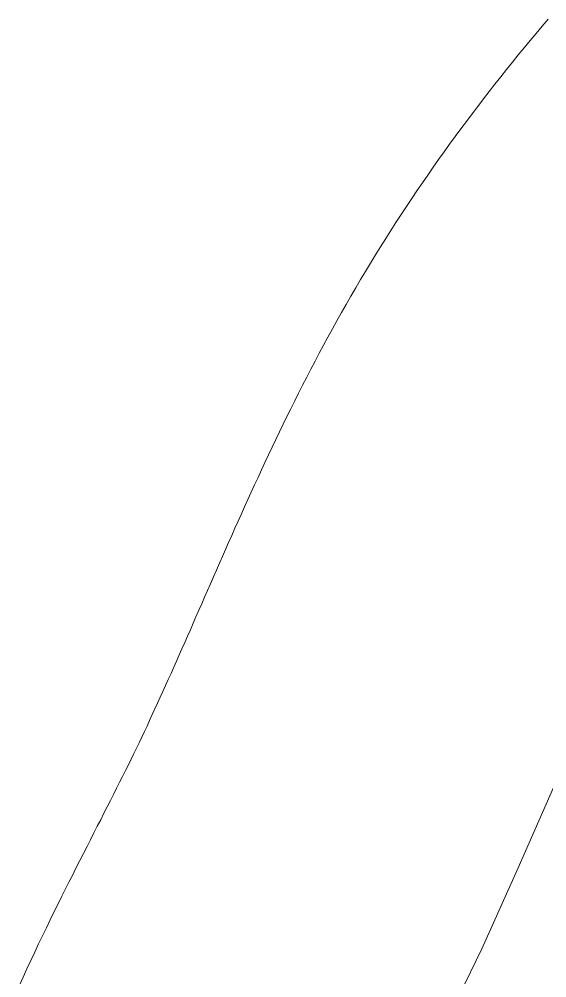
# Model space of a CAD drawing. Header units: millimetres. Extents: x -2123 to 34701, y -1286 to 835.
# Drawn here: x 1592.7 to 1657.2, y 77.5 to 194.8 of the extents above; entities that cross this region are included whole.
import ezdxf

# ---------------------------------------------------------------- set-up
doc = ezdxf.new("R2010")
doc.units = ezdxf.units.MM
doc.layers.add('Горизонталі', color=7, linetype='Continuous', lineweight=18)

msp = doc.modelspace()

# ---------------------------------------------------------------- linework, layer by layer
at = {"layer": 'Горизонталі', "elevation": 205}
msp.add_lwpolyline([(1592.676, 76.551), (1593.153, 77.603), (1593.63, 78.641), (1594.106, 79.667), (1594.581, 80.68), (1595.056, 81.68), (1595.528, 82.668), (1595.999, 83.644), (1596.467, 84.607), (1596.933, 85.558), (1597.397, 86.497), (1597.857, 87.424), (1598.313, 88.339), (1598.766, 89.243), (1599.216, 90.136), (1599.661, 91.017), (1600.101, 91.887), (1600.537, 92.744), (1600.968, 93.591), (1601.394, 94.428), (1601.815, 95.253), (1602.23, 96.067), (1602.64, 96.87), (1603.043, 97.661), (1603.44, 98.442), (1603.829, 99.209), (1604.213, 99.967), (1604.589, 100.713), (1604.959, 101.449), (1605.321, 102.172), (1605.676, 102.885), (1606.023, 103.586), (1606.362, 104.275), (1606.693, 104.952), (1607.016, 105.62), (1607.338, 106.287), (1607.659, 106.961), (1607.982, 107.641), (1608.304, 108.327), (1608.628, 109.018), (1608.951, 109.715), (1609.276, 110.418), (1609.601, 111.127), (1609.927, 111.842), (1610.255, 112.563), (1610.583, 113.29), (1610.912, 114.022), (1611.243, 114.761), (1611.575, 115.505), (1611.908, 116.256), (1612.243, 117.012), (1612.581, 117.777), (1612.919, 118.545), (1613.26, 119.319), (1613.602, 120.099), (1613.946, 120.885), (1614.293, 121.677), (1614.641, 122.475), (1614.993, 123.279), (1615.346, 124.088), (1615.703, 124.904), (1616.062, 125.725), (1616.424, 126.552), (1616.789, 127.385), (1617.157, 128.224), (1617.529, 129.069), (1617.905, 129.921), (1618.284, 130.778), (1618.666, 131.64), (1619.053, 132.508), (1619.443, 133.381), (1619.838, 134.26), (1620.237, 135.144), (1620.64, 136.034), (1621.048, 136.93), (1621.461, 137.83), (1621.878, 138.737), (1622.301, 139.648), (1622.729, 140.565), (1623.163, 141.487), (1623.602, 142.414), (1624.047, 143.346), (1624.497, 144.284), (1624.954, 145.226), (1625.417, 146.172), (1625.887, 147.124), (1626.363, 148.08), (1626.846, 149.041), (1627.336, 150.007), (1627.833, 150.977), (1628.338, 151.951), (1628.85, 152.93), (1629.37, 153.912), (1629.897, 154.899), (1630.433, 155.889), (1630.977, 156.883), (1631.529, 157.881), (1632.09, 158.883), (1632.66, 159.887), (1633.239, 160.895), (1633.827, 161.906), (1634.423, 162.919), (1635.026, 163.929), (1635.633, 164.936), (1636.246, 165.937), (1636.863, 166.933), (1637.485, 167.925), (1638.112, 168.913), (1638.743, 169.896), (1639.379, 170.874), (1640.02, 171.848), (1640.665, 172.818), (1641.314, 173.783), (1641.968, 174.743), (1642.626, 175.699), (1643.289, 176.651), (1643.955, 177.598), (1644.626, 178.541), (1645.301, 179.48), (1645.98, 180.414), (1646.663, 181.343), (1647.35, 182.268), (1648.041, 183.189), (1648.736, 184.106), (1649.435, 185.018), (1650.137, 185.926), (1650.843, 186.829), (1651.553, 187.728), (1652.266, 188.623), (1652.983, 189.514), (1653.704, 190.4), (1654.428, 191.282), (1655.156, 192.16), (1655.887, 193.033), (1656.621, 193.902), (1657.359, 194.767)], dxfattribs=at)
at = {"layer": 'Горизонталі'}
msp.add_lwpolyline([(1657.457, -79.557), (1651.865, -70.539), (1646.963, -61.137), (1642.638, -51.406), (1638.772, -41.402), (1635.25, -31.181), (1631.956, -20.797), (1628.805, -10.309), (1626.139, 0.212), (1624.609, 10.685), (1624.83, 21.03), (1626.824, 31.231), (1630.191, 41.317), (1634.523, 51.317), (1639.411, 61.259), (1644.447, 71.172), (1649.236, 81.085), (1653.685, 90.981), (1657.987, 100.805)], dxfattribs=at)

doc.saveas('drawing.dxf')
